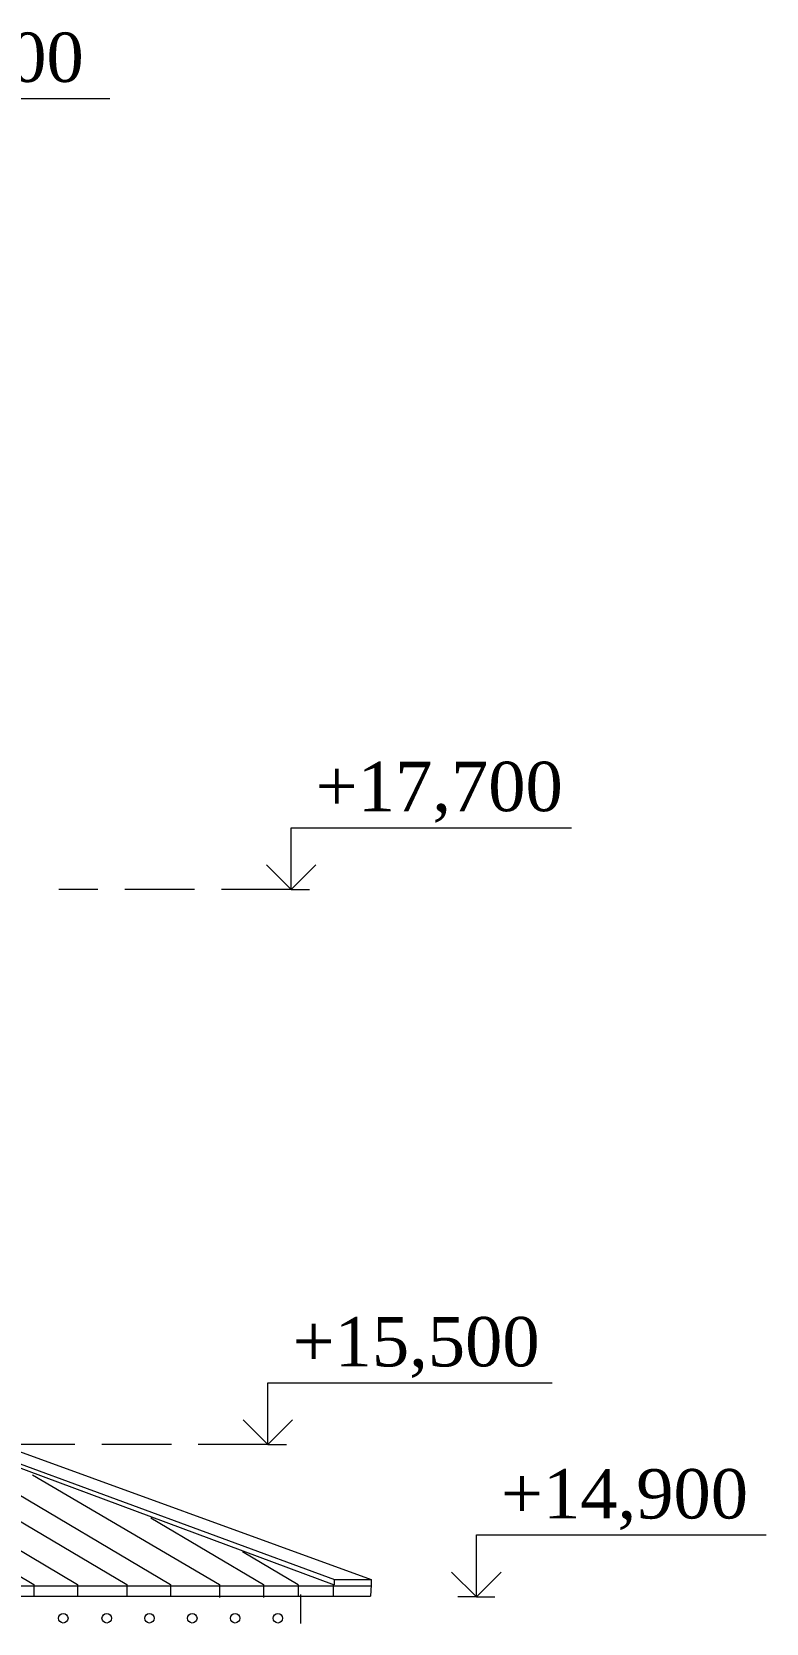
# Model space of a CAD drawing. Header units: millimetres. Extents: x 2399 to 111977, y 1313 to 59551.
# Drawn here: x 17836 to 20812, y 46561 to 53011 of the extents above; entities that cross this region are included whole.
import ezdxf

# ---------------------------------------------------------------- set-up
doc = ezdxf.new("R2010")
doc.units = ezdxf.units.MM
doc.linetypes.add('Невидимая', pattern=[391.222223, 282.222223, -109])
doc.layers.add('dim Level', color=7, linetype='Continuous', lineweight=13)
doc.layers.add('main line', color=7, linetype='Continuous', lineweight=13)
doc.styles.add('СГЕНЕРИР_СТИЛЬ_1', font='georgia.ttf')

msp = doc.modelspace()

# ---------------------------------------------------------------- linework, layer by layer
at = {"layer": 'dim Level', "color": 7, "linetype": 'Continuous', "lineweight": 13}
for p, q in [((16945.599, 52740.6093), (18152.993, 52740.6093)), ((18886.7644, 49535.2076), (18886.7644, 49785.2076)), ((18886.7644, 49785.2076), (20022.4024, 49785.2076)), ((18886.7644, 49535.2076), (18786.7644, 49635.2076)), ((18986.7644, 49635.2076), (18886.7644, 49535.2076)), ((18886.7644, 49535.2076), (18811.7644, 49535.2076)), ((18886.7644, 49535.2076), (18961.7644, 49535.2076)), ((18792.9614, 47285.0578), (18792.9614, 47535.0578)), ((18792.9614, 47535.0578), (19944.1135, 47535.0578)), ((18792.9614, 47285.0578), (18692.9614, 47385.0578)), ((18892.9614, 47385.0578), (18792.9614, 47285.0578)), ((18792.9614, 47285.0578), (18717.9614, 47285.0578)), ((18792.9614, 47285.0578), (18867.9614, 47285.0578)), ((19637.463, 46668.694), (19637.463, 46918.694)), ((19637.463, 46918.694), (20811.8889, 46918.694)), ((19637.463, 46668.694), (19537.463, 46768.694)), ((19737.463, 46768.694), (19637.463, 46668.694)), ((19637.463, 46668.694), (19562.463, 46668.694)), ((19637.463, 46668.694), (19712.463, 46668.694))]:
    msp.add_line(p, q, dxfattribs=at)
at = {"layer": 'main line', "color": 7, "linetype": 'Невидимая', "lineweight": 13}
for p, q in [((18886.7644, 49535.2076), (17946.1414, 49535.2076)), ((18792.9614, 47285.0578), (17618.9272, 47285.0578))]:
    msp.add_line(p, q, dxfattribs=at)
at = {"layer": 'main line', "color": 7, "linetype": 'Continuous', "lineweight": 13}
for p, q in [((16861.038, 47301.9462), (17844.5726, 46717.7706)), ((17038.356, 47301.9462), (18021.8906, 46717.7706)), ((17237.3368, 47301.9462), (18220.8715, 46717.7706)), ((17414.6548, 47301.9462), (18398.1895, 46717.7706)), ((17504.4668, 47295.4312), (19061.5476, 46716.3346)), ((17541.676, 47297.0346), (19062.5047, 46738.9021)), ((17621.9694, 47317.2972), (19211.588, 46738.9021)), ((17839.5738, 47162.741), (18597.1703, 46717.7706)), ((18318.4913, 46988.6124), (18774.4883, 46717.7706)), ((18915.2524, 46716.3346), (18689.693, 46850.5582)), ((11889.2748, 46713.1335), (19211.588, 46713.1335)), ((17844.5726, 46717.7706), (17844.5726, 46670.8185)), ((18021.8906, 46717.7706), (18021.8906, 46670.8185)), ((18220.8715, 46717.7706), (18220.8715, 46670.8185)), ((18398.1895, 46717.7706), (18398.1895, 46670.8185)), ((18597.1703, 46717.7706), (18597.1703, 46665.3634)), ((18774.4883, 46717.7706), (18774.4883, 46665.3634)), ((18915.2524, 46716.3346), (18915.2524, 46670.8185)), ((19056.8441, 46716.3346), (19056.8441, 46670.8185)), ((19061.1412, 46738.9021), (19211.588, 46738.9021)), ((19061.1412, 46738.9021), (19061.1412, 46716.3346)), ((19211.588, 46716.3346), (19208.5349, 46670.8185)), ((19211.588, 46738.9021), (19211.588, 46716.3346)), ((11889.1739, 46670.8185), (19208.5349, 46670.8185)), ((18926.046, 46560.6518), (18926.046, 46677.7315))]:
    msp.add_line(p, q, dxfattribs=at)
for centre in [(17963.7893, 46581.1338), (17963.7893, 46581.1338), (17963.7893, 46581.1338), (17963.7893, 46581.1338), (17963.7893, 46581.1338), (17963.7893, 46581.1338), (18139.656, 46581.1338), (18139.656, 46581.1338), (18139.656, 46581.1338), (18139.656, 46581.1338), (18139.656, 46581.1338), (18139.656, 46581.1338), (18313.068, 46581.1338), (18313.068, 46581.1338), (18313.068, 46581.1338), (18313.068, 46581.1338), (18313.068, 46581.1338), (18313.068, 46581.1338), (18486.4799, 46581.1338), (18486.4799, 46581.1338), (18486.4799, 46581.1338), (18486.4799, 46581.1338), (18486.4799, 46581.1338), (18486.4799, 46581.1338), (18659.8919, 46581.1338), (18659.8919, 46581.1338), (18659.8919, 46581.1338), (18659.8919, 46581.1338), (18659.8919, 46581.1338), (18659.8919, 46581.1338), (18833.3039, 46581.1338), (18833.3039, 46581.1338), (18833.3039, 46581.1338), (18833.3039, 46581.1338), (18833.3039, 46581.1338), (18833.3039, 46581.1338)]:
    msp.add_circle(centre, 19.1338, dxfattribs=at)

# ---------------------------------------------------------------- texts
at = {"layer": 'dim Level', "color": 7, "lineweight": 13, "char_height": 200, "attachment_point": 7, "style": 'СГЕНЕРИР_СТИЛЬ_1'}
for s, insert in [('\\A1;+20,700', (17045.599, 52760.6093)), ('\\A1;+17,700', (18986.7644, 49805.2076)), ('\\A1;+15,500', (18892.9615, 47555.0578)), ('\\A1;+14,900', (19737.463, 46938.694))]:
    msp.add_mtext(s, dxfattribs=dict(at, insert=insert))

doc.saveas('drawing.dxf')
